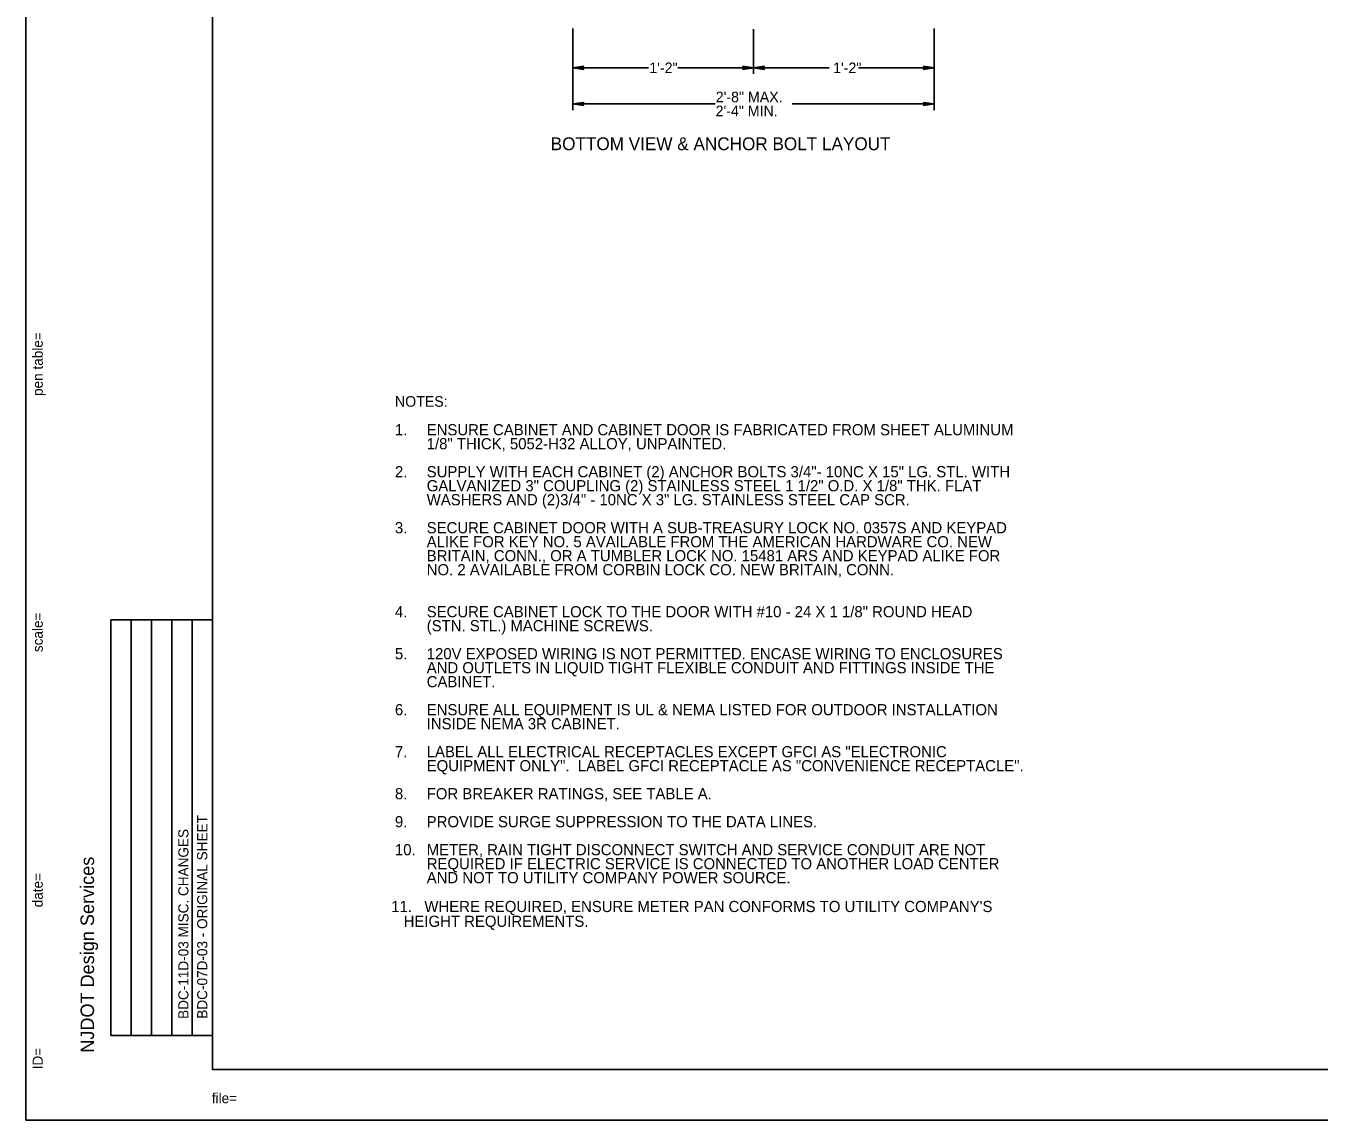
# Model space of a CAD drawing. Extents: x 507436 to 508484, y 495513 to 496173.
# Drawn here: x 507436.3 to 507818.9, y 495512.9 to 495836.6 of the extents above; entities that cross this region are included whole.
import ezdxf

# ---------------------------------------------------------------- set-up
doc = ezdxf.new("R2010")
doc.units = 0
doc.layers.add('1', color=7, linetype='Continuous')
doc.layers.add('41', color=7, linetype='Continuous')

msp = doc.modelspace()

# ---------------------------------------------------------------- linework, layer by layer
at = {"layer": '1'}
for p, q in [((507491.48, 496157.95), (507491.48, 495527.95)), ((507598.16, 495835.78), (507598.16, 495811.9)), ((507598.16, 495835.55), (507598.16, 495811.67)), ((507651.6, 495835.55), (507651.6, 495822.36)), ((507705.03, 495835.78), (507705.03, 495811.9)), ((507705.03, 495835.55), (507705.03, 495811.67)), ((507620.52, 495824.15), (507598.16, 495824.15)), ((507629.23, 495824.15), (507651.6, 495824.15)), ((507673.96, 495824.15), (507651.6, 495824.15)), ((507682.67, 495824.15), (507705.03, 495824.15)), ((507640.21, 495813.47), (507598.16, 495813.47)), ((507662.99, 495813.47), (507705.03, 495813.47)), ((507461.48, 495537.95), (507461.48, 495660.95)), ((507491.48, 495660.95), (507461.48, 495660.95)), ((507467.48, 495537.95), (507467.48, 495660.95)), ((507473.48, 495537.95), (507473.48, 495660.95)), ((507479.48, 495537.95), (507479.48, 495660.95)), ((507485.48, 495537.95), (507485.48, 495660.95)), ((507491.48, 495537.95), (507461.48, 495537.95)), ((507491.48, 495527.95), (508481.48, 495527.95)), ((508484.48, 495512.95), (507436.31, 495512.95))]:
    msp.add_line(p, q, dxfattribs=at)
for points in [[(507598.16, 495824.15), (507601.3, 495823.7), (507600.97, 495824.15), (507601.3, 495824.6)], [(507598.16, 495824.15), (507601.3, 495823.7), (507600.97, 495824.15), (507601.3, 495824.6)], [(507651.6, 495824.15), (507648.45, 495824.6), (507648.79, 495824.15), (507648.45, 495823.7)], [(507651.6, 495824.15), (507648.45, 495824.6), (507648.79, 495824.15), (507648.45, 495823.7)], [(507651.6, 495824.15), (507654.74, 495823.7), (507654.4, 495824.15), (507654.74, 495824.6)], [(507705.03, 495824.15), (507701.89, 495824.6), (507702.23, 495824.15), (507701.89, 495823.7)], [(507705.03, 495824.15), (507701.89, 495824.6), (507702.23, 495824.15), (507701.89, 495823.7)], [(507598.16, 495813.47), (507601.3, 495813.02), (507600.97, 495813.47), (507601.3, 495813.92)], [(507705.03, 495813.47), (507701.89, 495813.92), (507702.23, 495813.47), (507701.89, 495813.02)]]:
    msp.add_lwpolyline(points, close=True, dxfattribs=at)
at = {"layer": '41'}
for points in [[(507436.31, 496172.95), (508484.48, 496172.95), (508484.48, 495512.95), (507436.31, 495512.95)], [(507491.48, 496157.95), (508481.48, 496157.95), (508481.48, 495527.95), (507491.48, 495527.95)]]:
    msp.add_lwpolyline(points, close=True, dxfattribs=at)

# ---------------------------------------------------------------- texts
at = {"layer": '1'}
for s, height, p in [('1\'-2"', 3.135, (507620.75, 495822.59)), ('1\'-2"', 3.135, (507675.12, 495822.59)), ('2\'-8" MAX.', 3.135, (507640.41, 495813.97)), ('2\'-4" MIN.', 3.135, (507640.37, 495809.83)), ('BOTTOM VIEW & ANCHOR BOLT LAYOUT', 3.7903, (507591.57, 495799.8)), ('NOTES:', 3.135, (507545.49, 495723.93)), ('1.', 3.3, (507545.49, 495715.48)), ('ENSURE CABINET AND CABINET DOOR IS FABRICATED FROM SHEET ALUMINUM  ', 3.3, (507554.89, 495715.48)), ('1/8" THICK, 5052-H32 ALLOY, UNPAINTED.', 3.3, (507554.89, 495711.34)), ('2.', 3.3, (507545.49, 495703.06)), ('SUPPLY WITH EACH CABINET (2) ANCHOR BOLTS 3/4"- 10NC X 15" LG. STL. WITH ', 3.3, (507554.89, 495703.06)), ('GALVANIZED 3" COUPLING (2) STAINLESS STEEL 1 1/2" O.D. X 1/8" THK. FLAT ', 3.3, (507554.89, 495698.92)), ('WASHERS AND (2)3/4" - 10NC X 3" LG. STAINLESS STEEL CAP SCR.', 3.3, (507554.89, 495694.78)), ('3.', 3.3, (507545.49, 495686.5)), ('SECURE CABINET DOOR WITH A SUB-TREASURY LOCK NO. 0357S AND KEYPAD ', 3.3, (507554.89, 495686.5)), ('ALIKE FOR KEY NO. 5 AVAILABLE FROM THE AMERICAN HARDWARE CO. NEW ', 3.3, (507554.89, 495682.36)), ('BRITAIN, CONN., OR A TUMBLER LOCK NO. 15481 ARS AND KEYPAD ALIKE FOR ', 3.3, (507554.89, 495678.22)), ('NO. 2 AVAILABLE FROM CORBIN LOCK CO. NEW BRITAIN, CONN.', 3.3, (507554.89, 495674.08)), ('4.', 3.3, (507545.49, 495661.66)), ('SECURE CABINET LOCK TO THE DOOR WITH #10 - 24 X 1 1/8" ROUND HEAD ', 3.3, (507554.89, 495661.66)), ('(STN. STL.) MACHINE SCREWS.', 3.3, (507554.89, 495657.52)), ('5.', 3.3, (507545.49, 495649.24)), ('120V EXPOSED WIRING IS NOT PERMITTED. ENCASE WIRING TO ENCLOSURES ', 3.3, (507554.89, 495649.24)), ('AND OUTLETS IN LIQUID TIGHT FLEXIBLE CONDUIT AND FITTINGS INSIDE THE ', 3.3, (507554.89, 495645.1)), ('CABINET.', 3.3, (507554.89, 495640.96)), ('6.', 3.3, (507545.49, 495632.68)), ('ENSURE ALL EQUIPMENT IS UL & NEMA LISTED FOR OUTDOOR INSTALLATION ', 3.3, (507554.89, 495632.68)), ('INSIDE NEMA 3R CABINET. ', 3.3, (507554.89, 495628.54)), ('7.', 3.3, (507545.49, 495620.26)), ('LABEL ALL ELECTRICAL RECEPTACLES EXCEPT GFCI AS "ELECTRONIC ', 3.3, (507554.89, 495620.26)), ('EQUIPMENT ONLY".  LABEL GFCI RECEPTACLE AS "CONVENIENCE RECEPTACLE".', 3.3, (507554.89, 495616.12)), ('8.', 3.3, (507545.49, 495607.84)), ('FOR BREAKER RATINGS, SEE TABLE A.', 3.3, (507554.89, 495607.84)), ('9.', 3.3, (507545.49, 495599.56)), ('PROVIDE SURGE SUPPRESSION TO THE DATA LINES.', 3.3, (507554.89, 495599.56)), ('10.', 3.3, (507545.49, 495591.28)), ('METER, RAIN TIGHT DISCONNECT SWITCH AND SERVICE CONDUIT ARE NOT ', 3.3, (507554.89, 495591.28)), ('REQUIRED IF ELECTRIC SERVICE IS CONNECTED TO ANOTHER LOAD CENTER ', 3.3, (507554.89, 495587.14)), ('AND NOT TO UTILITY COMPANY POWER SOURCE.', 3.3, (507554.89, 495583)), ("11.   WHERE REQUIRED, ENSURE METER PAN CONFORMS TO UTILITY COMPANY'S", 3.3, (507544.39, 495574.48)), ('   HEIGHT REQUIREMENTS.', 3.3, (507544.39, 495570.11))]:
    msp.add_text(s, height=height, dxfattribs=at).set_placement(p)
for s, height, rotation, p in [('...................pentable..................', 0.0432, 90, (507441.31, 495751.01)), ('pen table=', 3, 90, (507441.31, 495727.11)), ('......scale......', 0.0432, 90, (507441.31, 495666.01)), ('scale=', 3, 90, (507441.31, 495651.34)), ('BDC-07D-03 - ORIGINAL SHEET', 3, 90, (507489.98, 495542.95)), ('BDC-11D-03 MISC. CHANGES', 3, 90, (507484.41, 495542.89)), ('.......time......', 0.0432, 90, (507441.31, 495589.01)), ('NJDOT Design Services', 4, 90, (507456.48, 495532.88)), ('date=', 3, 90, (507441.31, 495575.89)), ('............who............', 0.0432, 90, (507441.31, 495535.95)), ('ID=', 3, 90, (507441.31, 495527.97)), ('file=', 3, 360, (507491.32, 495517.95)), ('...................bob..................', 0.0432, 360, (507501.31, 495517.95))]:
    msp.add_text(s, height=height, rotation=rotation, dxfattribs=at).set_placement(p)

doc.saveas('drawing.dxf')
